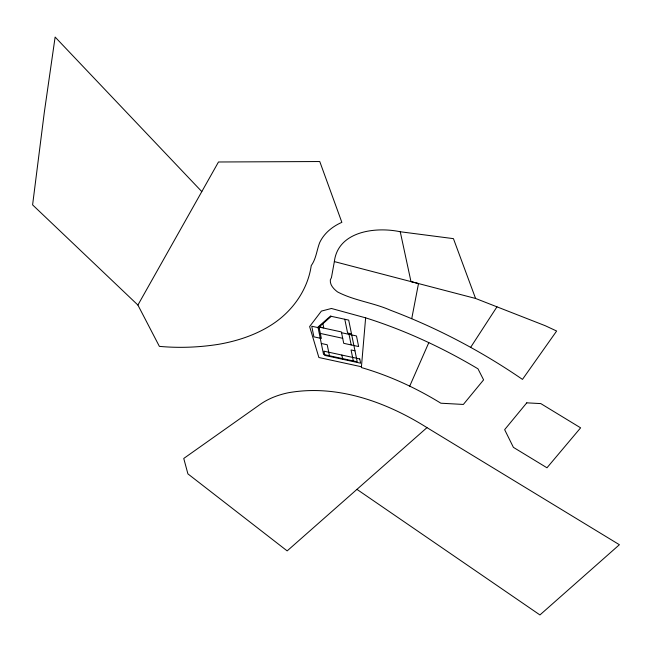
<?xml version="1.0" encoding="UTF-8"?>
<svg xmlns="http://www.w3.org/2000/svg" width="652" height="652" viewBox="0 0 652 652"><rect width="100%" height="100%" fill="white"/><g stroke="black" fill="none" stroke-linecap="round" stroke-linejoin="round"><path stroke-width="0.98" d="M365.633 317.842L361.371 367.549C389.383 375.633 416.066 387.964 440.882 403.213L463.36 404.444L483.597 379.871L477.973 368.812C442.594 347.728 404.941 330.23 365.633 317.842L331.428 308.477L321.387 311.102L309.627 326.546L318.877 357.508L361.436 366.758M334.354 261.591L331.46 277.54L330.32 279.928C329.798 285.014 333.734 289.015 337.459 291.876C354.044 300.613 373.433 302.675 390.597 310.287C437.142 327.866 481.478 351.249 522.472 379.391L556.637 331.029L545.317 325.747L475.577 298.461L334.354 261.591C338.046 231.036 375.854 226.537 400.255 231.753L453.433 238.64L475.577 298.461M411.738 318.649L418.502 283.555L410.98 281.599L400.255 231.753M409.709 386.155L428.812 342.634M137.906 305.054L218.485 161.989L319.765 161.533L341.86 222.348C332.496 226.431 324.077 233.229 319.676 242.617C316.701 250.311 316.212 258.697 311.24 265.6C307.736 289.961 292.373 311.387 271.9 324.606A248.974 142.804 26.9 0 1 218.347 344.354C198.868 347.402 179.015 348.176 159.373 346.367L137.906 305.054L32.6 204.875L44.312 112.34L55.127 37.058L201.802 191.598M470.638 347.377L496.971 306.831M426.978 427.63L287.165 550.891L187.915 473.882L183.75 458.454L260.246 404.354A137.27 78.737 26.9 0 1 288.184 392.781C336.799 384.044 386.212 401.958 426.978 427.63L619.4 544.722L539.938 614.942L356.946 489.367M318.127 327.875L331.273 316.318M319.301 326.839L323.734 327.801L322.895 323.685M351.501 333.832L347.597 332.985L344.794 319.252M319.195 327.858L311.737 326.236L313.897 336.839L321.354 338.453L319.032 327.076L341.403 331.933L343.726 343.319L358.641 346.554L356.473 335.959L341.558 332.716M320.328 333.433L342.699 338.29M321.314 343.482L327.206 344.761L329.456 355.756M354.965 350.792L351.069 349.945L353.319 360.939M349.016 334.337L351.183 344.932M341.852 355.055L342.724 359.301M526.767 402.838L504.648 429.66L513.401 447.353L546.979 467.786L580.614 427.834L540.793 403.596L526.767 402.838M330.434 316.138L317.964 327.084L323.563 354.476L357.214 361.787L348.69 320.099L330.434 316.138M359.749 358.942L323.954 351.167L324.826 355.405L360.621 363.188L359.749 358.942"/></g></svg>
